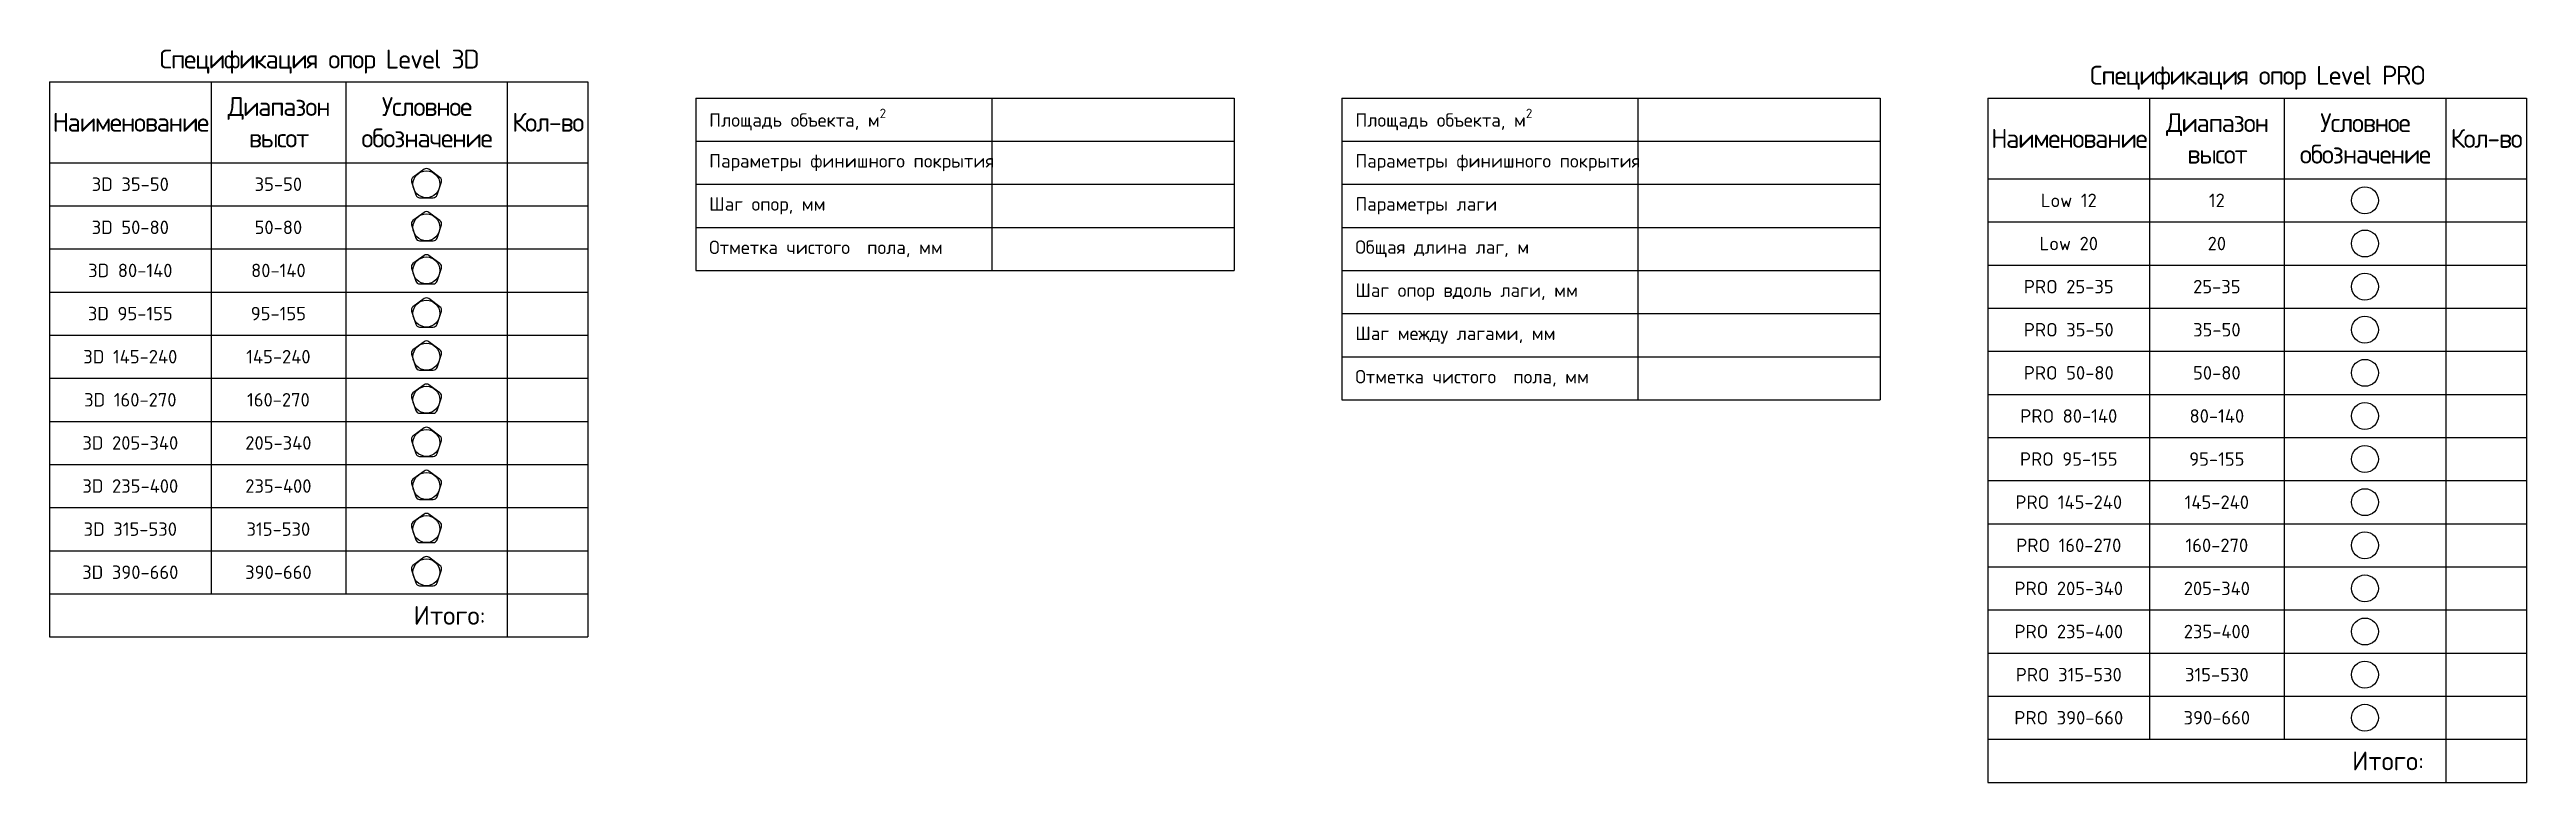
# Model space of a CAD drawing. Header units: millimetres. Extents: x 0 to 46000, y -12700 to 899.
import ezdxf
from ezdxf.enums import TextEntityAlignment as Align

# ---------------------------------------------------------------- set-up
doc = ezdxf.new("R2010")
doc.units = ezdxf.units.MM
doc.styles.add('isocpeur', font='isocpeur.ttf')
doc.styles.get("Standard").update_dxf_attribs({"font": 'arial.ttf'})

# ---------------------------------------------------------------- blocks, each defined once
blk = doc.blocks.new('OPOR_SUPPORT_SPEC_3D')
for p, q in [((0, 300), (0, -1200)), ((0, 300), (10000, 300)), ((3000, 300), (3000, -1200)), ((5500, 300), (5500, -1200)), ((8500, 300), (8500, -1200)), ((10000, 300), (10000, -1200)), ((0, -1200), (10000, -1200)), ((0, -1200), (0, -10000)), ((3000, -1200), (3000, -9200)), ((5500, -1200), (5500, -9200)), ((8500, -1200), (8500, -10000)), ((10000, -1200), (10000, -10000)), ((0, -2000), (10000, -2000)), ((0, -2800), (10000, -2800)), ((0, -3600), (10000, -3600)), ((0, -4400), (10000, -4400)), ((0, -5200), (10000, -5200)), ((0, -6000), (10000, -6000)), ((0, -6800), (10000, -6800)), ((0, -7600), (10000, -7600)), ((0, -8400), (10000, -8400)), ((0, -9200), (10000, -9200)), ((0, -10000), (10000, -10000))]:
    blk.add_line(p, q)
at = {"color": 92}
blk.add_lwpolyline([(7198, -1798), (7277, -1556, 0.32492), (7250, -1472), (7044, -1323, 0.32492), (6956, -1323), (6750, -1472, 0.32492), (6723, -1556), (6802, -1798, 0.32492), (6873, -1850), (7127, -1850, 0.32492)], format="xyb", close=True, dxfattribs=at)
at = {"color": 131}
blk.add_lwpolyline([(7198, -2598), (7277, -2356, 0.32492), (7250, -2272), (7044, -2123, 0.32492), (6956, -2123), (6750, -2272, 0.32492), (6723, -2356), (6802, -2598, 0.32492), (6873, -2650), (7127, -2650, 0.32492)], format="xyb", close=True, dxfattribs=at)
at = {"color": 30}
blk.add_lwpolyline([(7198, -3398), (7277, -3156, 0.32492), (7250, -3072), (7044, -2923, 0.32492), (6956, -2923), (6750, -3072, 0.32492), (6723, -3156), (6802, -3398, 0.32492), (6873, -3450), (7127, -3450, 0.32492)], format="xyb", close=True, dxfattribs=at)
at = {"color": 160}
blk.add_lwpolyline([(7198, -4198), (7277, -3956, 0.32492), (7250, -3872), (7044, -3723, 0.32492), (6956, -3723), (6750, -3872, 0.32492), (6723, -3956), (6802, -4198, 0.32492), (6873, -4250), (7127, -4250, 0.32492)], format="xyb", close=True, dxfattribs=at)
at = {"color": 60}
blk.add_lwpolyline([(7198, -4998), (7277, -4756, 0.32492), (7250, -4672), (7044, -4523, 0.32492), (6956, -4523), (6750, -4672, 0.32492), (6723, -4756), (6802, -4998, 0.32492), (6873, -5050), (7127, -5050, 0.32492)], format="xyb", close=True, dxfattribs=at)
at = {"color": 134}
blk.add_lwpolyline([(7198, -5798), (7277, -5556, 0.32492), (7250, -5472), (7044, -5323, 0.32492), (6956, -5323), (6750, -5472, 0.32492), (6723, -5556), (6802, -5798, 0.32492), (6873, -5850), (7127, -5850, 0.32492)], format="xyb", close=True, dxfattribs=at)
at = {"color": 42}
blk.add_lwpolyline([(7198, -6598), (7277, -6356, 0.32492), (7250, -6272), (7044, -6123, 0.32492), (6956, -6123), (6750, -6272, 0.32492), (6723, -6356), (6802, -6598, 0.32492), (6873, -6650), (7127, -6650, 0.32492)], format="xyb", close=True, dxfattribs=at)
at = {"color": 26}
blk.add_lwpolyline([(7198, -7398), (7277, -7156, 0.32492), (7250, -7072), (7044, -6923, 0.32492), (6956, -6923), (6750, -7072, 0.32492), (6723, -7156), (6802, -7398, 0.32492), (6873, -7450), (7127, -7450, 0.32492)], format="xyb", close=True, dxfattribs=at)
at = {"color": 6}
blk.add_lwpolyline([(7198, -8198), (7277, -7956, 0.32492), (7250, -7872), (7044, -7723, 0.32492), (6956, -7723), (6750, -7872, 0.32492), (6723, -7956), (6802, -8198, 0.32492), (6873, -8250), (7127, -8250, 0.32492)], format="xyb", close=True, dxfattribs=at)
at = {"color": 163}
blk.add_lwpolyline([(7198, -8998), (7277, -8756, 0.32492), (7250, -8672), (7044, -8523, 0.32492), (6956, -8523), (6750, -8672, 0.32492), (6723, -8756), (6802, -8998, 0.32492), (6873, -9050), (7127, -9050, 0.32492)], format="xyb", close=True, dxfattribs=at)
at = {"color": 92}
blk.add_circle((7000, -1600), 250, dxfattribs=at)
at = {"color": 131}
blk.add_circle((7000, -2400), 250, dxfattribs=at)
at = {"color": 30}
blk.add_circle((7000, -3200), 250, dxfattribs=at)
at = {"color": 160}
blk.add_circle((7000, -4000), 250, dxfattribs=at)
at = {"color": 60}
blk.add_circle((7000, -4800), 250, dxfattribs=at)
at = {"color": 134}
blk.add_circle((7000, -5600), 250, dxfattribs=at)
at = {"color": 42}
blk.add_circle((7000, -6400), 250, dxfattribs=at)
at = {"color": 26}
blk.add_circle((7000, -7200), 250, dxfattribs=at)
at = {"color": 6}
blk.add_circle((7000, -8000), 250, dxfattribs=at)
at = {"color": 163}
blk.add_circle((7000, -8800), 250, dxfattribs=at)
at = {"ltscale": 30, "attachment_point": 5, "style": 'isocpeur'}
for s, insert, char_height, width in [('\\pxqc;{\\T0.9;Спецификация опор Level 3D}', (5000, 675), 350, 10000), ('\\pxqc;{\\T0.9;Диапазон высот}', (4250, -450), 350, 2500), ('\\pxqc;{\\T0.9;Условное обозначение}', (7000, -450), 350, 3000), ('\\pxqc;{\\T0.9;Наименование}', (1500, -450), 350, 3000), ('\\pxqc;{\\T0.9;Кол-во}', (9250, -450), 350, 1500), ('\\pxqc;3D 35-50', (1500, -1600), 250, 3000), ('\\pxqc;35-50', (4250, -1600), 250, 2500), ('\\pxqc;3D 50-80', (1500, -2400), 250, 3000), ('\\pxqc;50-80', (4250, -2400), 250, 2500), ('\\pxqc;3D 80-140', (1500, -3200), 250, 3000), ('\\pxqc;80-140', (4250, -3200), 250, 2500), ('\\pxqc;3D 95-155', (1500, -4000), 250, 3000), ('\\pxqc;95-155', (4250, -4000), 250, 2500), ('\\pxqc;3D 145-240', (1500, -4800), 250, 3000), ('\\pxqc;145-240', (4250, -4800), 250, 2500), ('\\pxqc;3D 160-270', (1500, -5600), 250, 3000), ('\\pxqc;160-270', (4250, -5600), 250, 2500), ('\\pxqc;3D 205-340', (1500, -6400), 250, 3000), ('\\pxqc;205-340', (4250, -6400), 250, 2500), ('\\pxqc;3D 235-400', (1500, -7200), 250, 3000), ('\\pxqc;235-400', (4250, -7200), 250, 2500), ('\\pxqc;3D 315-530', (1500, -8000), 250, 3000), ('\\pxqc;315-530', (4250, -8000), 250, 2500), ('\\pxqc;3D 390-660', (1500, -8800), 250, 3000), ('\\pxqc;390-660', (4250, -8800), 250, 2500), ('\\pxr1.14286,qr;Итого:', (7000, -9600), 350, 3000)]:
    blk.add_mtext(s, dxfattribs=dict(at, insert=insert, char_height=char_height, width=width))
at = {"style": 'isocpeur'}
for tag, p in [('SUP_3D_35_50', (9250, -1600)), ('SUP_3D_50_80', (9250, -2400)), ('SUP_3D_80_140', (9250, -3200)), ('SUP_3D_95_155', (9250, -4000)), ('SUP_3D_145_240', (9250, -4800)), ('SUP_3D_160_270', (9250, -5600)), ('SUP_3D_205_340', (9250, -6400)), ('SUP_3D_235_400', (9250, -7200)), ('SUP_3D_315_530', (9250, -8000)), ('SUP_3D_390_660', (9250, -8800)), ('SUP_TOTAL', (9250, -9600))]:
    blk.add_attdef(tag, text='', height=250, dxfattribs=at).set_placement(p, align=Align.MIDDLE_CENTER)
blk = doc.blocks.new('OPOR_PARAMS_TILE')
for p, q in [((0, 0), (0, -3200)), ((0, 0), (10000, 0)), ((5500, 0), (5500, -3200)), ((10000, 0), (10000, -3200)), ((0, -800), (10000, -800)), ((0, -1600), (10000, -1600)), ((0, -2400), (10000, -2400)), ((0, -3200), (10000, -3200))]:
    blk.add_line(p, q)
at = {"ltscale": 30, "char_height": 250, "width": 5500, "attachment_point": 5, "style": 'isocpeur'}
for s, insert in [('\\A1;\\pxl1,ql;Площадь объекта, м{\\H0.7x;\\S2^ ;}', (2750, -400)), ('\\pxl1,ql;Параметры финишного покрытия', (2750, -1200)), ('\\pxi1,ql;Шаг опор, мм', (2750, -2000)), ('\\pxi1,ql;Отметка чистого  пола, мм', (2750, -2800))]:
    blk.add_mtext(s, dxfattribs=dict(at, insert=insert))
at = {"style": 'isocpeur'}
for tag, p in [('AREA', (7750, -400)), ('COVERING', (7750, -1200)), ('STEP_SUPPORT', (7750, -2000)), ('FLOOR', (7750, -2800))]:
    blk.add_attdef(tag, text='', height=250, dxfattribs=at).set_placement(p, align=Align.MIDDLE_CENTER)
blk = doc.blocks.new('OPOR_PARAMS_BOARD')
for p, q in [((0, 0), (0, -5600)), ((0, 0), (10000, 0)), ((5500, 0), (5500, -5600)), ((10000, 0), (10000, -5600)), ((0, -800), (10000, -800)), ((0, -1600), (10000, -1600)), ((0, -2400), (10000, -2400)), ((0, -3200), (10000, -3200)), ((0, -4000), (10000, -4000)), ((0, -4800), (10000, -4800)), ((0, -5600), (10000, -5600))]:
    blk.add_line(p, q)
at = {"ltscale": 30, "char_height": 250, "width": 5500, "attachment_point": 5, "style": 'isocpeur'}
for s, insert in [('\\A1;\\pxl1,ql;Площадь объекта, м{\\H0.7x;\\S2^ ;}', (2750, -400)), ('\\pxl1,ql;Параметры финишного покрытия', (2750, -1200)), ('\\pxi1,ql;Параметры лаги', (2750, -2000)), ('\\pxi1,ql;Общая длина лаг, м', (2750, -2800)), ('\\pxi1,ql;Шаг опор вдоль лаги, мм', (2750, -3600)), ('\\pxi1,ql;Шаг между лагами, мм', (2750, -4400)), ('\\pxi1,ql;Отметка чистого  пола, мм', (2750, -5200))]:
    blk.add_mtext(s, dxfattribs=dict(at, insert=insert))
at = {"style": 'isocpeur'}
for tag, p in [('AREA', (7750, -400)), ('COVERING', (7750, -1200)), ('LAG_TYPE', (7750, -2000)), ('LAG_LENGTH', (7750, -2800)), ('STEP_X', (7750, -3600)), ('STEP_Y', (7750, -4400)), ('FLOOR', (7750, -5200))]:
    blk.add_attdef(tag, text='', height=250, dxfattribs=at).set_placement(p, align=Align.MIDDLE_CENTER)
blk = doc.blocks.new('OPOR_SUPPORT_SPEC_PRO')
for p, q in [((0, 0), (0, -1500)), ((0, 0), (10000, 0)), ((3000, 0), (3000, -1500)), ((5500, 0), (5500, -1500)), ((8500, 0), (8500, -1500)), ((10000, 0), (10000, -1500)), ((0, -1500), (10000, -1500)), ((0, -1500), (0, -12700)), ((3000, -1500), (3000, -11900)), ((5500, -1500), (5500, -11900)), ((8500, -1500), (8500, -12700)), ((10000, -1500), (10000, -12700)), ((0, -2300), (10000, -2300)), ((0, -3100), (10000, -3100)), ((0, -3900), (10000, -3900)), ((0, -4700), (10000, -4700)), ((0, -5500), (10000, -5500)), ((0, -6300), (10000, -6300)), ((0, -7100), (10000, -7100)), ((0, -7900), (10000, -7900)), ((0, -8700), (10000, -8700)), ((0, -9500), (10000, -9500)), ((0, -10300), (10000, -10300)), ((0, -11100), (10000, -11100)), ((0, -11900), (10000, -11900)), ((0, -12700), (10000, -12700))]:
    blk.add_line(p, q)
at = {"color": 221}
blk.add_circle((7000, -1900), 250, dxfattribs=at)
at = {"color": 2}
blk.add_circle((7000, -2700), 250, dxfattribs=at)
at = {"color": 1}
blk.add_circle((7000, -3500), 250, dxfattribs=at)
at = {"color": 92}
blk.add_circle((7000, -4300), 250, dxfattribs=at)
at = {"color": 131}
blk.add_circle((7000, -5100), 250, dxfattribs=at)
at = {"color": 30}
blk.add_circle((7000, -5900), 250, dxfattribs=at)
at = {"color": 160}
blk.add_circle((7000, -6700), 250, dxfattribs=at)
at = {"color": 60}
blk.add_circle((7000, -7500), 250, dxfattribs=at)
at = {"color": 134}
blk.add_circle((7000, -8300), 250, dxfattribs=at)
at = {"color": 42}
blk.add_circle((7000, -9100), 250, dxfattribs=at)
at = {"color": 26}
blk.add_circle((7000, -9900), 250, dxfattribs=at)
at = {"color": 6}
blk.add_circle((7000, -10700), 250, dxfattribs=at)
at = {"color": 163}
blk.add_circle((7000, -11500), 250, dxfattribs=at)
at = {"ltscale": 30, "attachment_point": 5, "style": 'isocpeur'}
for s, insert, char_height, width in [('\\pxqc;{\\T0.9;Спецификация опор Level PRO}', (5000, 375), 350, 10000), ('\\pxqc;{\\T0.9;Диапазон высот}', (4250, -750), 350, 2500), ('\\pxqc;{\\T0.9;Условное обозначение}', (7000, -750), 350, 3000), ('\\pxqc;{\\T0.9;Наименование}', (1500, -750), 350, 3000), ('\\pxqc;{\\T0.9;Кол-во}', (9250, -750), 350, 1500), ('\\pxqc;Low 12', (1500, -1900), 250, 3000), ('\\pxqc;12', (4250, -1900), 250, 2500), ('\\pxqc;Low 20', (1500, -2700), 250, 3000), ('\\pxqc;20', (4250, -2700), 250, 2500), ('\\pxqc;PRO 25-35', (1500, -3500), 250, 3000), ('\\pxqc;25-35', (4250, -3500), 250, 2500), ('\\pxqc;PRO 35-50', (1500, -4300), 250, 3000), ('\\pxqc;35-50', (4250, -4300), 250, 2500), ('\\pxqc;PRO 50-80', (1500, -5100), 250, 3000), ('\\pxqc;50-80', (4250, -5100), 250, 2500), ('\\pxqc;PRO 80-140', (1500, -5900), 250, 3000), ('\\pxqc;80-140', (4250, -5900), 250, 2500), ('\\pxqc;PRO 95-155', (1500, -6700), 250, 3000), ('\\pxqc;95-155', (4250, -6700), 250, 2500), ('\\pxqc;PRO 145-240', (1500, -7500), 250, 3000), ('\\pxqc;145-240', (4250, -7500), 250, 2500), ('\\pxqc;PRO 160-270', (1500, -8300), 250, 3000), ('\\pxqc;160-270', (4250, -8300), 250, 2500), ('\\pxqc;PRO 205-340', (1500, -9100), 250, 3000), ('\\pxqc;205-340', (4250, -9100), 250, 2500), ('\\pxqc;PRO 235-400', (1500, -9900), 250, 3000), ('\\pxqc;235-400', (4250, -9900), 250, 2500), ('\\pxqc;PRO 315-530', (1500, -10700), 250, 3000), ('\\pxqc;315-530', (4250, -10700), 250, 2500), ('\\pxqc;PRO 390-660', (1500, -11500), 250, 3000), ('\\pxqc;390-660', (4250, -11500), 250, 2500), ('\\pxr1.14286,qr;Итого:', (7000, -12300), 350, 3000)]:
    blk.add_mtext(s, dxfattribs=dict(at, insert=insert, char_height=char_height, width=width))
for tag, p in [('SUP_PRO_LOW12', (9250, -1900)), ('SUP_PRO_LOW20', (9250, -2700)), ('SUP_PRO_25_35', (9250, -3500)), ('SUP_PRO_35_50', (9250, -4300)), ('SUP_PRO_50_80', (9250, -5100)), ('SUP_PRO_80_140', (9250, -5900)), ('SUP_PRO_95_155', (9250, -6700)), ('SUP_PRO_145_240', (9250, -7500)), ('SUP_PRO_160_270', (9250, -8300)), ('SUP_PRO_205_340', (9250, -9100)), ('SUP_PRO_235_400', (9250, -9900)), ('SUP_PRO_315_530', (9250, -10700)), ('SUP_PRO_390_660', (9250, -11500)), ('SUP_TOTAL', (9250, -12300))]:
    blk.add_attdef(tag, text='', height=250).set_placement(p, align=Align.MIDDLE_CENTER)

msp = doc.modelspace()

# ---------------------------------------------------------------- block references
for name, p in [('OPOR_SUPPORT_SPEC_3D', (0, 0)), ('OPOR_SUPPORT_SPEC_PRO', (36000, 0)), ('OPOR_PARAMS_TILE', (12000, 0)), ('OPOR_PARAMS_BOARD', (24000, 0))]:
    msp.add_blockref(name, p)

doc.saveas('drawing.dxf')
